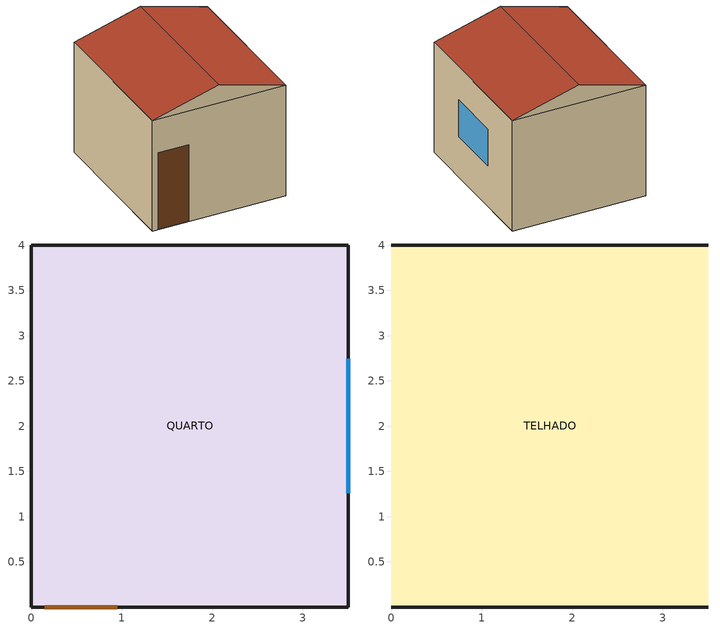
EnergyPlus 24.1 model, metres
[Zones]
QUARTO
 floor ground (Exterior Floor): 3.5,4 3.5,0 0,0 0,4 z0
 wall outside (Exterior Wall): 0,4 0,0 3.5,0 3.5,4 0,4 z0:3
 window (Exterior Window): 3.5,1.26 3.5,2.74 z1.1:2.1
 door (Exterior Door): 0.15,0 0.95,0 z0:2.09
 ceiling to TELHADO (Interior Ceiling): 0,4 0,0 3.5,0 3.5,4 z3
TELHADO
 wall outside (Exterior Wall): 0,0,3 3.5,0,3 1.75,0,3.5; 3.5,4,3 0,4,3 1.75,4,3.5
 roof outside (Exterior Roof): 1.75,4,3.5 0,4,3 0,0,3 1.75,0,3.5; 1.75,0,3.5 3.5,0,3 3.5,4,3 1.75,4,3.5
[Building]
Novo: North Axis {deg}=-60; Terrain=Urban; Loads Convergence Tolerance Value {W}=0.04; Temperature Convergence Tolerance Value {deltaC}=0.4; Solar Distribution=FullInteriorAndExterior; Maximum Number of Warmup Days=25; Minimum Number of Warmup Days=6
[Site:Location]
Catalão: Latitude {deg}=-18.16; Longitude {deg}=-47.93; Time Zone {hr}=-3; Elevation {m}=890
[Material] Roughness=MediumRough
Name | Thickness {m} | Conductivity {W/m-K} | Density {kg/m3} | Specific Heat {J/kg-K} | Thermal Absorptance | Solar Absorptance | Visible Absorptance
ArgamassaCimento | 0.025 | 1.15 | 1800 | 1000 | 0.9 | 0.4 | 0.4
BlocoCeramico9cm | 0.09 | 0.9 | 1600 | 920 | 0.95 | 0.8 | 0.8
ConcretoMacico10cm | 0.1 | 1.75 | 2400 | 1000 | 0.95 | 0.8 | 0.8
PinturaBranco | 0.002 | 0.7 | 1200 | 840 | 0.2 | 0.9 | 0.9
[Material:AirGap]
F04 Wall air space resistance: Thermal Resistance {m2-K/W}=0.15
[WindowMaterial:Glazing]
VidroSimplesincolor3mm: Optical Data Type=SpectralAverage; Thickness {m}=0.003; Solar Transmittance at Normal Incidence=0.837; Front Side Solar Reflectance at Normal Incidence=0.075; Back Side Solar Reflectance at Normal Incidence=0.075; Visible Transmittance at Normal Incidence=0.898; Front Side Visible Reflectance at Normal Incidence=0.081; Back Side Visible Reflectance at Normal Incidence=0.081; Infrared Transmittance at Normal Incidence=0; Front Side Infrared Hemispherical Emissivity=0.84; Back Side Infrared Hemispherical Emissivity=0.84; Conductivity {W/m-K}=0.9
[WindowMaterial:Gas]
Air 13mm: Gas Type=Air; Thickness {m}=0.0127
[Construction]
Exterior Floor: ArgamassaCimento
Exterior Wall: PinturaBranco, ArgamassaCimento, BlocoCeramico9cm, F04 Wall air space resistance, BlocoCeramico9cm, ArgamassaCimento, PinturaBranco
Exterior Roof; Interior Ceiling: ConcretoMacico10cm
Exterior Window: VidroSimplesincolor3mm, Air 13mm, VidroSimplesincolor3mm
Exterior Door: BlocoCeramico9cm
[Zone] Multiplier=1
QUARTO; TELHADO
[HVACTemplate:Thermostat]
Constant Setpoint Thermostat: Constant Heating Setpoint {C}=20; Constant Cooling Setpoint {C}=25
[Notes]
Daylight Saving Period in US
